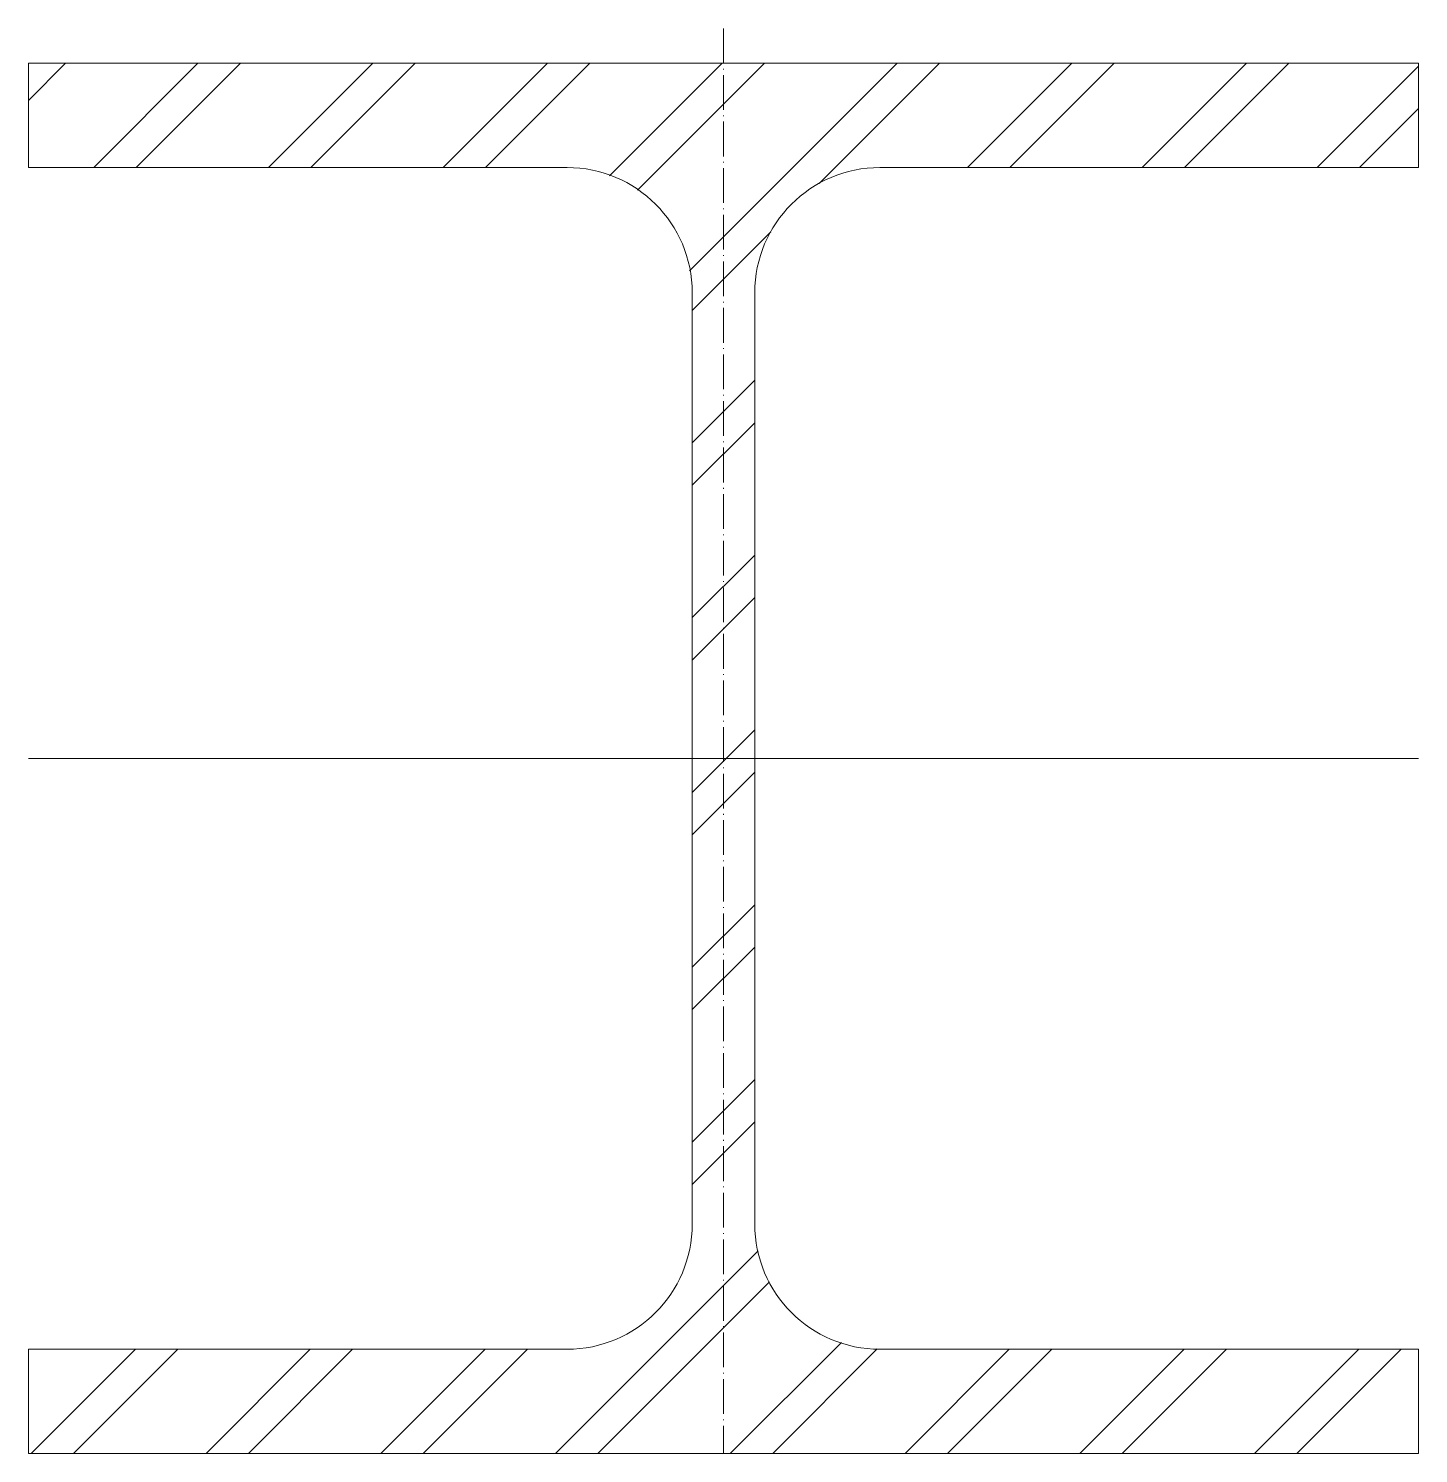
# Model space of a CAD drawing. Header units: metres. Extents: x -100 to 100, y -100 to 105.
import ezdxf

# ---------------------------------------------------------------- set-up
doc = ezdxf.new("R2010")
doc.units = ezdxf.units.M
doc.linetypes.add('MV_hartlijn_staal', pattern=[6.6, 5, -0.8, 0, -0.8])
doc.layers.add('A-DETL-GENF', color=92, linetype='Continuous', lineweight=18)

# ---------------------------------------------------------------- blocks, each defined once
blk = doc.blocks.new('28 Staalprofielen- IPE_HEA_HEB 2d - HEB200-5066323-00_0 Basismaterialen')
at = {"layer": 'A-DETL-GENF', "lineweight": 13}
h = blk.add_hatch(dxfattribs=at)
h.set_pattern_fill('FP_664', color=256, style=0, pattern_type=2)
h.set_pattern_definition([(45, (-158.134, 3185.712), (-12.57236, 12.57236), []), (45, (-158.134, 3204.762), (-12.57236, 12.57236), [])])
h.paths.add_polyline_path([(100, -100), (100, -85), (22.5, -85), (17.84, -84.39), (13.5, -82.59), (9.77, -79.73), (6.91, -76), (5.11, -71.66), (4.5, -67), (4.5, 67), (5.11, 71.66), (6.91, 76), (9.77, 79.73), (13.5, 82.59), (17.84, 84.39), (22.5, 85), (100, 85), (100, 100), (-100, 100), (-100, 85), (-22.5, 85), (-17.84, 84.39), (-13.5, 82.59), (-9.77, 79.73), (-6.91, 76), (-5.11, 71.66), (-4.5, 67), (-4.5, -67), (-5.11, -71.66), (-6.91, -76), (-9.77, -79.73), (-13.5, -82.59), (-17.84, -84.39), (-22.5, -85), (-100, -85), (-100, -100)])
at = {"layer": 'A-DETL-GENF', "linetype": 'MV_hartlijn_staal', "lineweight": 13}
blk.add_line((0, 105), (0, -100), dxfattribs=at)
at = {"layer": 'A-DETL-GENF'}
for p, q in [((100, 100), (-100, 100)), ((-100, 100), (-100, 85)), ((100, 100), (-100, 100)), ((-100, 100), (-100, 85)), ((100, 85), (100, 100)), ((100, 100), (100, 85)), ((-100, 85), (-22.5, 85)), ((-100, 85), (-22.5, 85)), ((22.5, 85), (100, 85)), ((100, 85), (22.5, 85)), ((-4.5, 67), (-4.5, -67)), ((-4.5, 67), (-4.5, -67)), ((4.5, -67), (4.5, 67)), ((4.5, 67), (4.5, -67)), ((-100, 0), (100, 0)), ((-22.5, -85), (-100, -85)), ((-100, -85), (-100, -100)), ((-100, -100), (-100, -85)), ((-100, -85), (-22.5, -85)), ((100, -85), (22.5, -85)), ((100, -85), (22.5, -85)), ((100, -100), (100, -85)), ((100, -100), (100, -85)), ((-100, -100), (100, -100)), ((100, -100), (-100, -100))]:
    blk.add_line(p, q, dxfattribs=at)
for centre, start, end in [((-22.5, 67), 0, 90), ((-22.5, 67), 360, 90), ((22.5, 67), 90, 180), ((22.5, 67), 90, 180), ((-22.5, -67), 270, 0), ((-22.5, -67), 270, 0), ((22.5, -67), 180, 270), ((22.5, -67), 180, 270)]:
    blk.add_arc(centre, 18, start, end, dxfattribs=at)

msp = doc.modelspace()

# ---------------------------------------------------------------- block references
msp.add_blockref('28 Staalprofielen- IPE_HEA_HEB 2d - HEB200-5066323-00_0 Basismaterialen', (0, 0))

doc.saveas('drawing.dxf')
